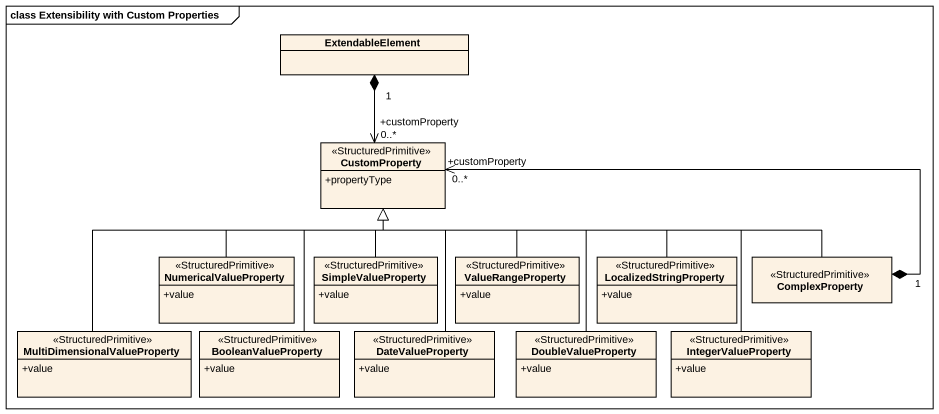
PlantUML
@startuml
mainframe class Extensibility with Custom Properties
hide circle
hide empty members
skinparam classAttributeIconSize 0
class ExtendableElement
class CustomProperty <<StructuredPrimitive>> {
  +propertyType
}
class NumericalValueProperty <<StructuredPrimitive>> {
  +value
}
class SimpleValueProperty <<StructuredPrimitive>> {
  +value
}
class ValueRangeProperty <<StructuredPrimitive>> {
  +value
}
class LocalizedStringProperty <<StructuredPrimitive>> {
  +value
}
class ComplexProperty <<StructuredPrimitive>>
class "MultiDimensionalValueProperty" as MultiDimensionalValuePropert <<StructuredPrimitive>> {
  +value
}
class BooleanValueProperty <<StructuredPrimitive>> {
  +value
}
class DateValueProperty <<StructuredPrimitive>> {
  +value
}
class DoubleValueProperty <<StructuredPrimitive>> {
  +value
}
class IntegerValueProperty <<StructuredPrimitive>> {
  +value
}
ExtendableElement "1" *--> "+customProperty\n0..*" CustomProperty
NumericalValueProperty -up-|> CustomProperty
SimpleValueProperty -up-|> CustomProperty
ValueRangeProperty -up-|> CustomProperty
LocalizedStringProperty -left-|> CustomProperty
ComplexProperty -left-|> CustomProperty
ComplexProperty "1" *-left-> "+customProperty\n0..*" CustomProperty
MultiDimensionalValuePropert -up-|> CustomProperty
BooleanValueProperty -up-|> CustomProperty
DateValueProperty -up-|> CustomProperty
DoubleValueProperty -up-|> CustomProperty
IntegerValueProperty -left-|> CustomProperty
@enduml
